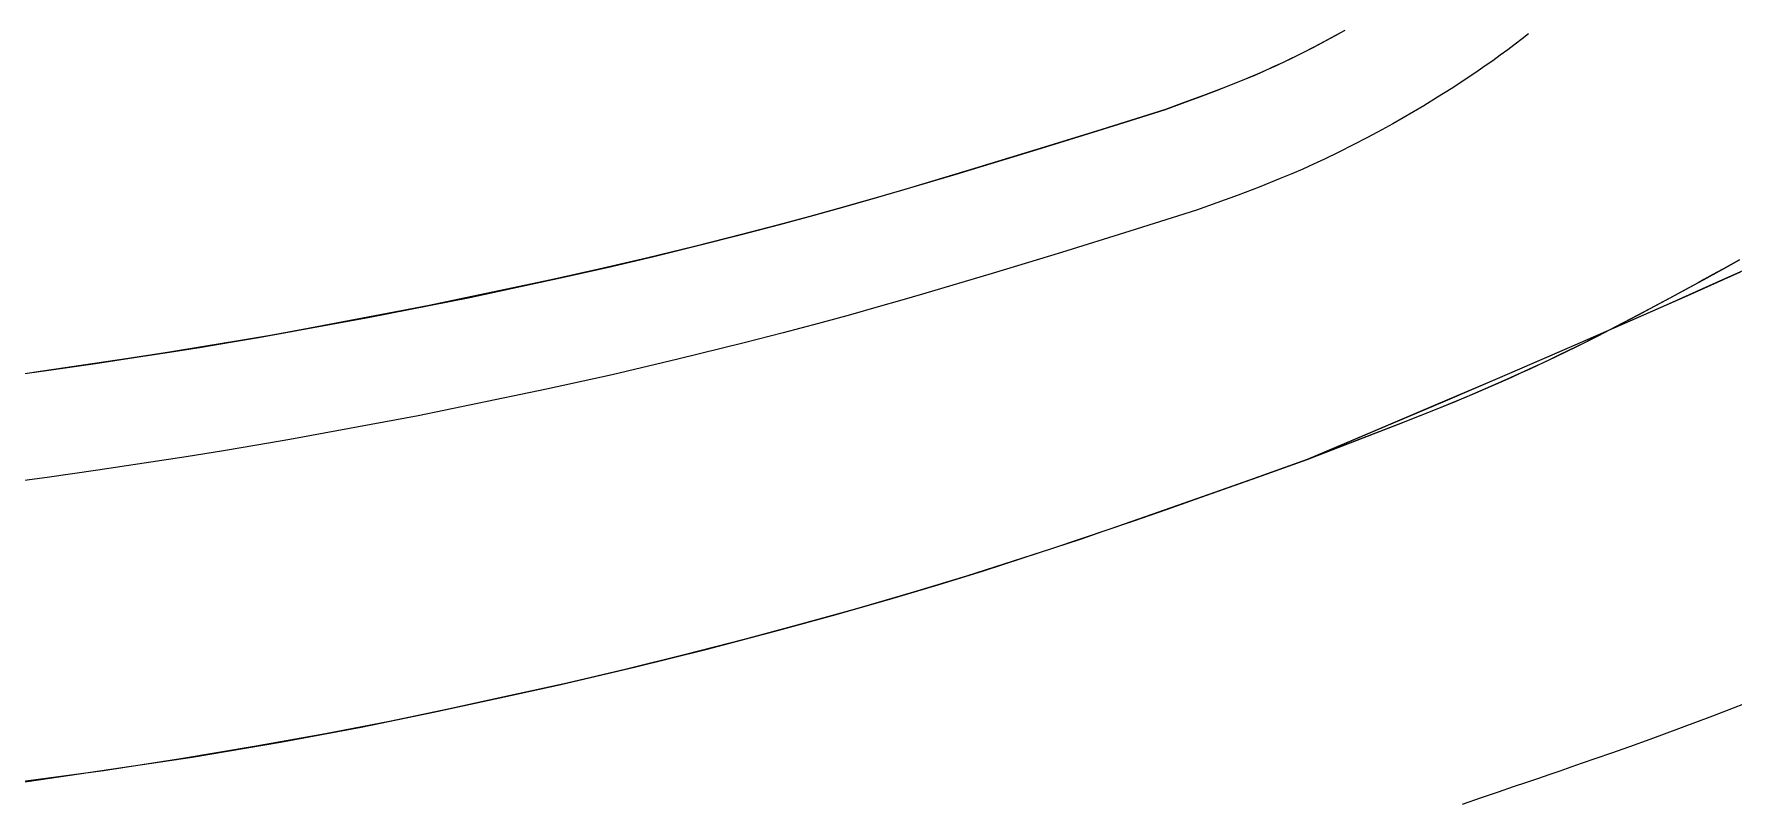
# Model space of a CAD drawing. Extents: x -120222 to -41942, y -19134 to 30932.
# Drawn here: x -97446.9 to -97364.5, y 4037.5 to 4074.6 of the extents above; entities that cross this region are included whole.
import ezdxf

# ---------------------------------------------------------------- set-up
doc = ezdxf.new("R2010")
doc.units = 0
doc.header["$LTSCALE"] = 150
doc.header["$MEASUREMENT"] = 0
doc.layers.get('0').update_dxf_attribs({"linetype": 'CONTINUOUS'})
doc.layers.add('_____', color=7, linetype='CONTINUOUS')

# ---------------------------------------------------------------- blocks, each defined once
blk = doc.blocks.new('____-461')
at = {"color": 1, "linetype": 'Continuous'}
for points in [[(-103797.66, -484.913, 0), (-103800.103, -486.012, 0), (-103802.691, -487.164, 0), (-103805.375, -488.347, 0), (-103808.155, -489.559, 0), (-103811.033, -490.803, 0), (-103814.006, -492.077, 0), (-103817.076, -493.381, 0), (-103820.242, -494.715, 0)], [(-103820.242, -494.715, 0), (-103816.894, -493.304, 0), (-103813.654, -491.926, 0), (-103810.523, -490.583, 0), (-103807.499, -489.274, 0), (-103804.582, -487.999, 0), (-103801.774, -486.758, 0), (-103799.226, -485.619, 0)], [(-103827.111, -477.734, 0), (-103826.294, -477.435, 0), (-103825.45, -477.123, 0), (-103824.599, -476.801, 0), (-103823.752, -476.468, 0), (-103823.222, -476.252, 0), (-103822.707, -476.036, 0), (-103822.218, -475.821, 0), (-103821.734, -475.602, 0), (-103821.236, -475.368, 0), (-103820.595, -475.054, 0), (-103819.958, -474.729, 0), (-103819.325, -474.395, 0), (-103818.699, -474.052, 0)], [(-103818.427, -473.9, 0), (-103818.907, -474.167, 0), (-103819.41, -474.441, 0), (-103819.917, -474.708, 0), (-103820.426, -474.969, 0), (-103820.938, -475.224, 0), (-103821.448, -475.468, 0), (-103821.928, -475.691, 0), (-103822.404, -475.904, 0), (-103822.892, -476.114, 0), (-103823.406, -476.328, 0), (-103824.338, -476.7, 0), (-103825.276, -477.058, 0), (-103826.209, -477.404, 0), (-103827.111, -477.734, 0)], [(-103827.111, -477.734, 0), (-103826.294, -477.435, 0), (-103825.45, -477.123, 0), (-103824.599, -476.801, 0), (-103823.752, -476.468, 0), (-103823.222, -476.252, 0), (-103822.707, -476.036, 0), (-103822.218, -475.821, 0), (-103821.734, -475.602, 0), (-103821.236, -475.368, 0), (-103820.595, -475.054, 0), (-103819.958, -474.729, 0), (-103819.325, -474.395, 0), (-103818.699, -474.052, 0)], [(-103809.503, -474.067, 0), (-103809.817, -474.311, 0), (-103810.153, -474.568, 0), (-103810.51, -474.837, 0), (-103810.876, -475.106, 0), (-103811.244, -475.371, 0), (-103811.605, -475.626, 0), (-103811.946, -475.862, 0), (-103812.598, -476.301, 0), (-103813.255, -476.728, 0), (-103813.919, -477.146, 0), (-103814.586, -477.553, 0), (-103815.094, -477.854, 0), (-103815.594, -478.144, 0), (-103816.098, -478.432, 0), (-103816.626, -478.725, 0), (-103817.315, -479.097, 0), (-103818.009, -479.459, 0), (-103818.708, -479.81, 0), (-103819.406, -480.147, 0), (-103819.935, -480.392, 0), (-103820.461, -480.627, 0), (-103820.996, -480.859, 0), (-103821.557, -481.093, 0), (-103822.576, -481.5, 0), (-103823.601, -481.892, 0), (-103824.622, -482.271, 0), (-103825.607, -482.631, 0)], [(-103883.758, -490.722, 0), (-103881.293, -490.392, 0), (-103879.03, -490.062, 0), (-103877.15, -489.778, 0), (-103875.432, -489.512, 0), (-103873.876, -489.264, 0), (-103872.479, -489.033, 0), (-103871.125, -488.802, 0), (-103865.721, -487.82, 0), (-103860.867, -486.855, 0), (-103856.093, -485.827, 0), (-103853.996, -485.35, 0), (-103851.882, -484.85, 0), (-103849.747, -484.327, 0), (-103847.684, -483.806, 0), (-103845.82, -483.317, 0), (-103844.156, -482.863, 0), (-103842.703, -482.458, 0), (-103841.463, -482.107, 0), (-103839.355, -481.496, 0), (-103837.28, -480.879, 0), (-103835.207, -480.252, 0), (-103833.137, -479.616, 0), (-103831.09, -478.981, 0), (-103829.125, -478.366, 0), (-103827.111, -477.734, 0)], [(-103883.758, -490.722, 0), (-103881.293, -490.392, 0), (-103879.03, -490.062, 0), (-103877.15, -489.778, 0), (-103875.432, -489.512, 0), (-103873.876, -489.264, 0), (-103872.479, -489.033, 0), (-103871.125, -488.802, 0), (-103865.721, -487.82, 0), (-103860.867, -486.855, 0), (-103856.093, -485.827, 0), (-103853.996, -485.35, 0), (-103851.882, -484.85, 0), (-103849.747, -484.327, 0), (-103847.684, -483.806, 0), (-103845.82, -483.317, 0), (-103844.156, -482.863, 0), (-103842.703, -482.458, 0), (-103841.463, -482.107, 0), (-103839.355, -481.496, 0), (-103837.28, -480.879, 0), (-103835.207, -480.252, 0), (-103833.137, -479.616, 0), (-103831.09, -478.981, 0), (-103829.125, -478.366, 0), (-103827.111, -477.734, 0)], [(-103827.111, -477.734, 0), (-103830.21, -478.706, 0), (-103833.367, -479.687, 0), (-103836.589, -480.672, 0), (-103839.818, -481.631, 0), (-103840.766, -481.907, 0), (-103841.785, -482.198, 0), (-103842.987, -482.537, 0), (-103844.375, -482.924, 0), (-103845.944, -483.35, 0), (-103847.686, -483.806, 0), (-103849.96, -484.38, 0), (-103852.299, -484.95, 0), (-103854.614, -485.492, 0), (-103856.918, -486.011, 0), (-103862.915, -487.272, 0), (-103868.967, -488.421, 0), (-103870.534, -488.699, 0), (-103872.089, -488.967, 0), (-103873.667, -489.23, 0), (-103875.437, -489.513, 0), (-103877.42, -489.82, 0), (-103879.616, -490.149, 0), (-103882.027, -490.494, 0)], [(-103799.078, -506.592, 0), (-103800.585, -507.176, 0), (-103802.105, -507.749, 0), (-103803.621, -508.304, 0), (-103804.606, -508.659, 0), (-103805.478, -508.969, 0), (-103806.24, -509.236, 0), (-103806.9, -509.466, 0), (-103807.46, -509.66, 0), (-103807.992, -509.843, 0), (-103808.523, -510.026, 0), (-103809.026, -510.198, 0), (-103809.6, -510.393, 0), (-103810.25, -510.613, 0), (-103810.982, -510.863, 0), (-103811.809, -511.147, 0), (-103812.732, -511.466, 0)], [(-103799.078, -506.592, 0), (-103800.585, -507.176, 0), (-103802.105, -507.749, 0), (-103803.621, -508.304, 0), (-103804.606, -508.659, 0), (-103805.478, -508.969, 0), (-103806.24, -509.236, 0), (-103806.9, -509.466, 0), (-103807.46, -509.66, 0), (-103807.992, -509.843, 0), (-103808.523, -510.026, 0), (-103809.026, -510.198, 0), (-103809.6, -510.393, 0), (-103810.25, -510.613, 0), (-103810.982, -510.863, 0), (-103811.809, -511.147, 0), (-103812.732, -511.466, 0)], [(-103825.607, -482.631, 0), (-103828.853, -483.649, 0), (-103832.161, -484.677, 0), (-103835.533, -485.705, 0), (-103838.911, -486.706, 0), (-103839.912, -486.995, 0), (-103841.061, -487.322, 0), (-103842.405, -487.698, 0), (-103843.944, -488.123, 0), (-103845.663, -488.581, 0), (-103847.56, -489.069, 0), (-103850.774, -489.862, 0), (-103853.961, -490.61, 0), (-103857.146, -491.317, 0), (-103863.365, -492.598, 0), (-103869.596, -493.754, 0), (-103871.203, -494.032, 0), (-103872.824, -494.303, 0), (-103874.632, -494.593, 0), (-103876.66, -494.907, 0), (-103878.908, -495.245, 0), (-103881.377, -495.598, 0), (-103884.068, -495.95, 0)], [(-103820.242, -494.715, 0), (-103822.813, -495.638, 0), (-103825.009, -496.419, 0), (-103826.865, -497.074, 0), (-103828.429, -497.62, 0), (-103829.816, -498.098, 0), (-103831.202, -498.57, 0), (-103832.652, -499.053, 0), (-103834.511, -499.662, 0), (-103836.765, -500.382, 0), (-103839.339, -501.163, 0), (-103842.218, -501.996, 0), (-103844.808, -502.716, 0), (-103847.562, -503.456, 0), (-103850.412, -504.193, 0), (-103853.27, -504.896, 0), (-103856.15, -505.569, 0), (-103859.262, -506.264, 0), (-103861.917, -506.838, 0), (-103864.763, -507.434, 0), (-103867.863, -508.037, 0), (-103871.237, -508.642, 0), (-103874.885, -509.247, 0), (-103878.632, -509.825, 0), (-103886.92, -510.932, 0)], [(-103820.242, -494.715, 0), (-103822.813, -495.638, 0), (-103825.009, -496.419, 0), (-103826.865, -497.074, 0), (-103828.429, -497.62, 0), (-103829.816, -498.098, 0), (-103831.202, -498.57, 0), (-103832.652, -499.053, 0), (-103834.511, -499.662, 0), (-103836.765, -500.382, 0), (-103839.339, -501.163, 0), (-103842.218, -501.996, 0), (-103844.808, -502.716, 0), (-103847.562, -503.456, 0), (-103850.412, -504.193, 0), (-103853.27, -504.896, 0), (-103856.15, -505.569, 0), (-103859.262, -506.264, 0), (-103861.917, -506.838, 0), (-103864.763, -507.434, 0), (-103867.863, -508.037, 0), (-103871.237, -508.642, 0), (-103874.885, -509.247, 0), (-103878.632, -509.825, 0), (-103886.92, -510.932, 0)], [(-103882.785, -510.41, 0), (-103874.34, -509.16, 0), (-103870.043, -508.433, 0), (-103866.14, -507.709, 0), (-103862.624, -506.988, 0), (-103859.404, -506.295, 0), (-103856.449, -505.637, 0), (-103852.886, -504.804, 0), (-103849.36, -503.926, 0), (-103845.88, -503.007, 0), (-103843.091, -502.242, 0), (-103840.485, -501.499, 0), (-103838.098, -500.791, 0), (-103835.952, -500.127, 0), (-103834.065, -499.516, 0), (-103832.492, -499.001, 0), (-103831.236, -498.581, 0), (-103830.089, -498.192, 0), (-103828.649, -497.697, 0), (-103827.065, -497.144, 0), (-103825.166, -496.475, 0), (-103822.907, -495.671, 0), (-103820.242, -494.715, 0)], [(-103799.271, -485.037, 0), (-103799.675, -485.26, 0), (-103800.045, -485.464, 0), (-103800.386, -485.652, 0), (-103800.705, -485.827, 0), (-103801, -485.989, 0), (-103801.281, -486.143, 0), (-103802.827, -486.983, 0), (-103804.211, -487.723, 0), (-103805.602, -488.448, 0), (-103806.001, -488.652, 0), (-103806.4, -488.854, 0), (-103806.8, -489.055, 0), (-103807.2, -489.255, 0), (-103807.602, -489.452, 0), (-103808.004, -489.648, 0), (-103808.422, -489.848, 0), (-103808.835, -490.044, 0), (-103809.274, -490.25, 0), (-103809.715, -490.453, 0), (-103810.158, -490.654, 0), (-103810.582, -490.843, 0), (-103810.977, -491.018, 0), (-103812.505, -491.674, 0), (-103814.041, -492.308, 0), (-103815.585, -492.925, 0), (-103817.134, -493.529, 0), (-103818.687, -494.124, 0), (-103820.242, -494.715, 0)], [(-103799.271, -485.037, 0), (-103799.675, -485.26, 0), (-103800.045, -485.464, 0), (-103800.386, -485.652, 0), (-103800.705, -485.827, 0), (-103801, -485.989, 0), (-103801.281, -486.143, 0), (-103802.827, -486.983, 0), (-103804.211, -487.723, 0), (-103805.602, -488.448, 0), (-103806.001, -488.652, 0), (-103806.4, -488.854, 0), (-103806.8, -489.055, 0), (-103807.2, -489.255, 0), (-103807.602, -489.452, 0), (-103808.004, -489.648, 0), (-103808.422, -489.848, 0), (-103808.835, -490.044, 0), (-103809.274, -490.25, 0), (-103809.715, -490.453, 0), (-103810.158, -490.654, 0), (-103810.582, -490.843, 0), (-103810.977, -491.018, 0), (-103812.505, -491.674, 0), (-103814.041, -492.308, 0), (-103815.585, -492.925, 0), (-103817.134, -493.529, 0), (-103818.687, -494.124, 0), (-103820.242, -494.715, 0)], [(-103820.242, -494.715, 0), (-103818.026, -493.872, 0), (-103815.816, -493.016, 0), (-103813.616, -492.135, 0), (-103813.134, -491.936, 0), (-103812.653, -491.736, 0), (-103812.172, -491.533, 0), (-103811.693, -491.329, 0), (-103811.215, -491.122, 0), (-103810.727, -490.907, 0), (-103810.313, -490.723, 0), (-103809.874, -490.525, 0), (-103809.432, -490.323, 0), (-103808.991, -490.117, 0), (-103808.567, -489.917, 0), (-103808.172, -489.729, 0), (-103807.165, -489.237, 0), (-103806.165, -488.735, 0), (-103805.169, -488.224, 0), (-103804.177, -487.704, 0), (-103803.187, -487.177, 0), (-103802.463, -486.787, 0), (-103801.74, -486.394, 0), (-103801.018, -485.999, 0), (-103800.721, -485.836, 0), (-103800.4, -485.66, 0), (-103800.056, -485.47, 0), (-103799.683, -485.264, 0), (-103799.275, -485.039, 0)]]:
    blk.add_polyline3d(points, dxfattribs=at)

msp = doc.modelspace()

# ---------------------------------------------------------------- block references
at = {"layer": '_____', "color": 0}
msp.add_blockref('____-461', (6435.10495, 4548.69799), dxfattribs=at)

doc.saveas('drawing.dxf')
